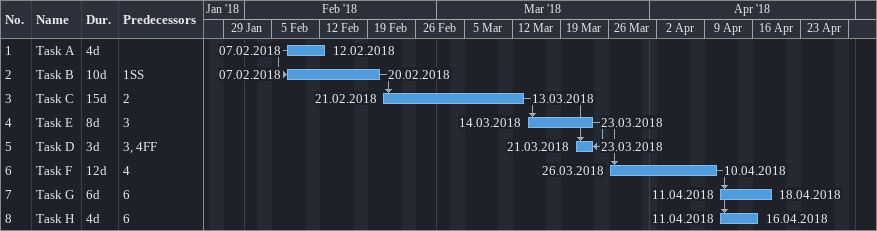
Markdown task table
| ID | Task | Duration | Start | Finish | Predecessors |
|---|---|---|---|---|---|
| 1 | Task A | 4d | 2018-02-07 | 2018-02-12 |  |
| 2 | Task B | 10d | 2018-02-07 | 2018-02-20 | 1SS |
| 3 | Task C | 15d | 2018-02-21 | 2018-03-13 | 2 |
| 4 | Task E | 8d | 2018-03-14 | 2018-03-23 | 3 |
| 5 | Task D | 3d | 2018-03-21 | 2018-03-23 | 3, 4FF |
| 6 | Task F | 12d | 2018-03-26 | 2018-04-10 | 4 |
| 7 | Task G | 6d | 2018-04-11 | 2018-04-18 | 6 |
| 8 | Task H | 4d | 2018-04-11 | 2018-04-16 | 6 |
